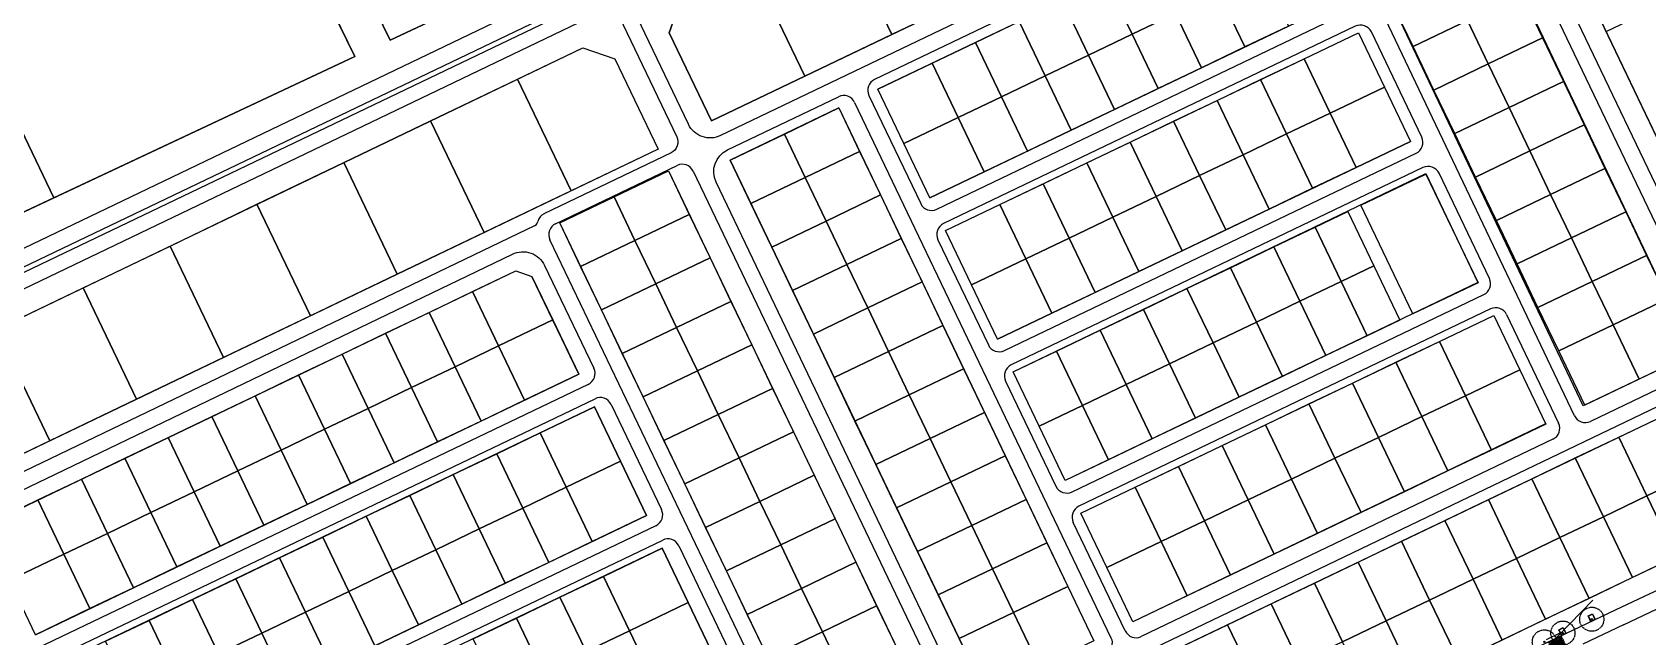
# Model space of a CAD drawing. Header units: metres. Extents: x 678805 to 1359287, y 2747329 to 5497370.
# Drawn here: x 679315 to 679986, y 2748842 to 2749093 of the extents above; entities that cross this region are included whole.
import ezdxf
from ezdxf.enums import TextEntityAlignment as Align

# ---------------------------------------------------------------- set-up
doc = ezdxf.new("R2010")
doc.units = ezdxf.units.M
doc.linetypes.add('XREF_MON_EIT SUPPORT$0$HIDDEN', pattern=[0.375, 0.25, -0.125])
doc.linetypes.add('XREF_MON_EIT SUPPORT$0$LIM ACERAS$0$PHANTOM2', pattern=[1.25, 0.625, -0.125, 0.125, -0.125, 0.125, -0.125])
for name, color, linetype in [('00_XREF_TWQ_URBAN CONTEXT', 7, 'Continuous'), ('XREF_MON_EIT SUPPORT$0$02-L-Material Change', 253, 'Continuous'), ('XREF_MON_EIT SUPPORT$0$02-L-Painted line', 254, 'Continuous'), ('XREF_MON_EIT SUPPORT$0$02-L-PINTURA', 253, 'Continuous'), ('XREF_MON_EIT SUPPORT$0$L-Límite Acera', 9, 'Continuous'), ('XREF_MON_EIT SUPPORT$0$L-Límite Parcela', 5, 'Continuous'), ('XREF_MON_EIT SUPPORT$0$SL_TREE_CANOPY_', 254, 'XREF_MON_EIT SUPPORT$0$HIDDEN'), ('XREF_MON_EIT SUPPORT$0$SL_TREE_TRUNK_', 254, 'Continuous'), ('XREF_MON_EIT SUPPORT$0$SL_Trees_out_of_scope_', 254, 'Continuous'), ('XREF_MON_URBAN CONTEXT$0$Parcel', 7, 'Continuous'), ('XREF_MON_URBAN CONTEXT$0$XREF_MON_EIT SUPPORT', 7, 'Continuous')]:
    doc.layers.add(name, color=color, linetype=linetype)
doc.layers.add('02-L-Waterfeatures 01', color=7, linetype='Continuous', true_color=0x4da6ff)
doc.layers.add('XREF_MON_GENERAL_LAYOUT$0$02-L-Level Curves 1m', color=37, linetype='Continuous', lineweight=5)
doc.styles.add('XREF_MON_GENERAL_LAYOUT$0$Standard', font='arial.ttf')

# ---------------------------------------------------------------- blocks, each defined once
blk = doc.blocks.new('*U50')
h = blk.add_hatch(color=256)
h.dxf.hatch_style = 1
h.paths.add_polyline_path([(7.52, 13.75), (7.52, 14.15), (13.52, 14.15), (13.52, 13.75)])
h = blk.add_hatch(color=256)
h.dxf.hatch_style = 1
h.paths.add_polyline_path([(7.52, 12.95), (7.52, 13.35), (13.52, 13.35), (13.52, 12.95)])
h = blk.add_hatch(color=256)
h.dxf.hatch_style = 1
h.paths.add_polyline_path([(7.52, 12.15), (7.52, 12.55), (13.52, 12.55), (13.52, 12.15)])
h = blk.add_hatch(color=256)
h.dxf.hatch_style = 1
h.paths.add_polyline_path([(7.52, 11.35), (7.52, 11.75), (13.52, 11.75), (13.52, 11.35)])
h = blk.add_hatch(color=256)
h.dxf.hatch_style = 1
h.paths.add_polyline_path([(7.52, 10.55), (7.52, 10.95), (13.52, 10.95), (13.52, 10.55)])
h = blk.add_hatch(color=256)
h.dxf.hatch_style = 1
h.paths.add_polyline_path([(7.52, 9.75), (7.52, 10.15), (13.52, 10.15), (13.52, 9.75)])
h = blk.add_hatch(color=256)
h.dxf.hatch_style = 1
h.paths.add_polyline_path([(7.52, 8.95), (7.52, 9.35), (13.52, 9.35), (13.52, 8.95)])
h = blk.add_hatch(color=256)
h.dxf.hatch_style = 1
h.paths.add_polyline_path([(7.52, 8.15), (7.52, 8.55), (13.52, 8.55), (13.52, 8.15)])
at = {"layer": 'XREF_MON_EIT SUPPORT$0$02-L-PINTURA'}
for points in [[(7.52, 13.75), (7.52, 14.15), (13.52, 14.15), (13.52, 13.75)], [(7.52, 12.95), (7.52, 13.35), (13.52, 13.35), (13.52, 12.95)], [(7.52, 12.15), (7.52, 12.55), (13.52, 12.55), (13.52, 12.15)], [(7.52, 11.35), (7.52, 11.75), (13.52, 11.75), (13.52, 11.35)], [(7.52, 10.55), (7.52, 10.95), (13.52, 10.95), (13.52, 10.55)], [(7.52, 9.75), (7.52, 10.15), (13.52, 10.15), (13.52, 9.75)], [(7.52, 8.95), (7.52, 9.35), (13.52, 9.35), (13.52, 8.95)], [(7.52, 8.15), (7.52, 8.55), (13.52, 8.55), (13.52, 8.15)]]:
    blk.add_lwpolyline(points, close=True, dxfattribs=at)
blk = doc.blocks.new('XREF_MON_EIT SUPPORT$0$alcorque rectangulo')
at = {"layer": 'XREF_MON_EIT SUPPORT$0$L-Límite Acera'}
blk.add_lwpolyline([(679595.44, 2748678.08), (679597.24, 2748678.93), (679598.39, 2748676.49), (679596.58, 2748675.63)], close=True, dxfattribs=at)
blk.add_lwpolyline([(679595.57, 2748678.03), (679597.2, 2748678.8), (679598.26, 2748676.54), (679596.63, 2748675.76), (679595.57, 2748678.03)], dxfattribs=at)
blk = doc.blocks.new('XREF_MON_EIT SUPPORT$0$trees_outofboundaries')
at = {"layer": 'XREF_MON_EIT SUPPORT$0$SL_TREE_TRUNK_'}
h = blk.add_hatch(color=256, dxfattribs=at)
h.dxf.hatch_style = 1
edge = h.paths.add_edge_path()
edge.add_arc((0, 0), 0.25, 0, 360)
at = {"layer": 'XREF_MON_EIT SUPPORT$0$SL_TREE_CANOPY_', "linetype": 'XREF_MON_EIT SUPPORT$0$LIM ACERAS$0$PHANTOM2'}
blk.add_circle((0, 0), 5, dxfattribs=at)
at = {"layer": 'XREF_MON_EIT SUPPORT$0$SL_TREE_TRUNK_'}
blk.add_circle((0, 0), 0.25, dxfattribs=at)
blk = doc.blocks.new('XREF_MON_EIT SUPPORT')
at = {"layer": 'XREF_MON_EIT SUPPORT$0$02-L-Material Change'}
blk.add_line((679949.64, 2748843.98), (679943.69, 2748841.15), dxfattribs=at)
at = {"layer": 'XREF_MON_EIT SUPPORT$0$L-Límite Acera'}
for p, q in [((679881.57, 2749254.41), (680054.82, 2748892.74)), ((679907.52, 2749184.03), (680013.86, 2748962.04)), ((679955.46, 2748934.07), (679849.61, 2749156.18)), ((679532.59, 2749013.75), (679583, 2749037.9)), ((679589.67, 2749035.55), (679727.26, 2748748.33)), ((679524.06, 2749012.97), (679286.51, 2748898.74)), ((679667.94, 2748719.63), (679530.24, 2749007.08)), ((679920.65, 2748978.38), (679749.79, 2748896.54)), ((679927.32, 2748976.04), (679948.88, 2748931.03)), ((680011.51, 2748955.37), (679962.13, 2748931.71)), ((680014.32, 2748949.52), (679717.42, 2748807.29)), ((679946.53, 2748924.36), (679775.67, 2748842.52)), ((679769, 2748844.87), (679747.44, 2748889.87)), ((679972.84, 2748853.68), (680039.49, 2748885.39))]:
    blk.add_line(p, q, dxfattribs=at)
for points in [[(679188.65, 2748944.62), (679941.7, 2749305.63, 0.413752), (679946.4, 2749318.96), (679773.38, 2749681.33)], [(679192.12, 2748937.36, 0.414072), (679193.45, 2748936.89), (679944.85, 2749296.67, 0.413894), (679945.33, 2749298), (679945.33, 2749298, 0.414533), (679943.99, 2749298.47), (679192.59, 2748938.69, 0.414356), (679192.12, 2748937.36), (679192.12, 2748937.36)], [(679868.77, 2749253.81, -0.414302), (679875.44, 2749251.47), (679900.45, 2749199.25, -0.414213), (679898.1, 2749192.58), (679601.03, 2749050.27, -0.414214), (679587.69, 2749054.97), (679564.88, 2749102.59, -0.414126), (679567.23, 2749109.25), (679868.77, 2749253.81)], [(679842.51, 2749153.08, 0.414214), (679835.84, 2749155.43), (679664.98, 2749073.58, 0.414213), (679662.63, 2749066.92), (679684.11, 2749022.08, 0.414213), (679690.78, 2749019.73), (679861.64, 2749101.58, 0.414214), (679863.99, 2749108.25), (679842.51, 2749153.08)], [(679195.21, 2748930.91), (679552.26, 2749102.08, -0.414301), (679558.93, 2749099.73), (679582.84, 2749049.8, -0.414214), (679580.5, 2749043.13), (679527.73, 2749017.86)], [(679871.16, 2749093.28, 0.414213), (679864.49, 2749095.63), (679693.63, 2749013.78, 0.414214), (679691.28, 2749007.11), (679712.19, 2748963.46, 0.414213), (679718.86, 2748961.11), (679889.72, 2749042.96, 0.414214), (679892.07, 2749049.63), (679871.16, 2749093.28)], [(679656.68, 2749064.06), (679763.05, 2748842.01, -0.414214), (679760.7, 2748835.34), (679714.57, 2748813.25, -0.414213), (679701.23, 2748817.94), (679599.18, 2749030.98, -0.414213), (679603.88, 2749044.31), (679650.01, 2749066.41)], [(679899.24, 2749034.66, 0.414213), (679892.57, 2749037.01), (679721.71, 2748955.16, 0.414214), (679719.36, 2748948.49), (679740.27, 2748904.84, 0.414213), (679746.94, 2748902.49), (679917.8, 2748984.34, 0.414214), (679920.15, 2748991.01), (679899.24, 2749034.66)], [(679310.91, 2748839.98), (679290.63, 2748882.31, -0.413781), (679295.31, 2748895.65), (679514.67, 2749001.13, -0.414646), (679528.02, 2748996.43), (679548.46, 2748953.77)], [(679546.11, 2748947.1, 0.414214), (679548.46, 2748953.77)], [(679555.63, 2748938.8, 0.414214), (679548.96, 2748941.15)], [(679574.19, 2748888.48, 0.414214), (679576.54, 2748895.15)], [(679583.71, 2748880.18, 0.414214), (679577.04, 2748882.53)], [(679733.62, 2748750.36, 0.399635), (679746.72, 2748746.07), (679972.84, 2748853.68)]]:
    blk.add_lwpolyline(points, format="xyb", dxfattribs=at)
for points in [[(679546.11, 2748947.1), (679317.58, 2748837.63)], [(679320.43, 2748831.68), (679548.96, 2748941.15)], [(679555.63, 2748938.8), (679576.54, 2748895.15)], [(679574.19, 2748888.48), (679345.66, 2748779.01)], [(679348.51, 2748773.05), (679577.04, 2748882.53)], [(679583.71, 2748880.18), (679604.62, 2748836.53)], [(679975.86, 2748847.36), (680042.51, 2748879.08)], [(679975.86, 2748847.36), (679959, 2748839.34)]]:
    blk.add_lwpolyline(points, dxfattribs=at)
for centre, radius, start, end in [((679652.17, 2749061.9), 5, 25.59609, 115.59624), ((679585.16, 2749033.39), 5, 25.59615, 115.5961), ((679529.83, 2749013.59), 4.75, 114.94684, 166.47903), ((679522.5, 2749015.24), 2.76, 304.34674, 348.75634), ((679534.75, 2749009.24), 5, 115.5961, 205.59608), ((679922.81, 2748973.88), 5, 25.59611, 115.59596), ((679944.37, 2748928.87), 5, 295.59596, 25.59611), ((679959.97, 2748936.22), 5, 205.48004, 295.59624), ((679751.95, 2748892.03), 5, 115.59596, 205.59609), ((679773.51, 2748847.03), 5, 205.59609, 295.59596)]:
    blk.add_arc(centre, radius, start, end, dxfattribs=at)
at = {"layer": 'XREF_MON_EIT SUPPORT$0$L-Límite Parcela'}
for points in [[(679420.82, 2749178.01), (679463.85, 2749089.92), (679695.22, 2749198.45), (679651.52, 2749287.92)], [(679925.44, 2749183.66), (679896.34, 2749244.4), (679901.04, 2749257.74), (679942.39, 2749277.53), (679955.73, 2749272.83), (680157.75, 2748851.43), (680098.24, 2748822.93), (679925.44, 2749183.66)], [(679891.23, 2749197.2), (679873.79, 2749233.61), (679860.45, 2749238.31), (679584.43, 2749106.22), (679579.73, 2749092.88), (679597.22, 2749056.36), (679891.23, 2749197.2)], [(680157.75, 2748851.43), (680098.25, 2748822.91), (679896.34, 2749244.4)], [(679173.09, 2749062.92), (679216.09, 2748973.68), (679449.26, 2749083.07), (679406.27, 2749171.07)], [(679837.68, 2749151.59), (679666.33, 2749069.5)], [(679687.93, 2749024.41), (679859.28, 2749106.49)], [(679694.41, 2749010.88), (679865.78, 2749092.94)], [(679865.78, 2749092.94), (679887.38, 2749047.84)], [(679687.93, 2749024.41), (679666.33, 2749069.5)], [(679650.09, 2749061.73), (679605, 2749040.12)], [(679650.09, 2749061.73), (679755.94, 2748840.77)], [(679716.01, 2748965.79), (679887.38, 2749047.84)], [(679605, 2749040.12), (679710.85, 2748819.17)], [(679534.34, 2749014.04), (679579.43, 2749035.64)], [(679579.43, 2749035.64), (679719.84, 2748742.53)], [(679722.49, 2748952.26), (679893.77, 2749034.5)], [(679893.77, 2749034.5), (679915.37, 2748989.41)], [(679674.74, 2748720.93), (679534.34, 2749014.04)], [(679716.01, 2748965.79), (679694.41, 2749010.88)], [(679297.31, 2748883.86), (679299.66, 2748890.53), (679516.11, 2748994.22), (679522.78, 2748991.87)], [(679542.22, 2748951.28), (679522.78, 2748991.87)], [(679915.37, 2748989.41), (679744.09, 2748907.17)], [(679750.57, 2748893.64), (679921.93, 2748975.72)], [(679921.93, 2748975.72), (679943.53, 2748930.63)], [(679316.75, 2748843.28), (679542.22, 2748951.28)], [(679744.09, 2748907.17), (679722.49, 2748952.26)], [(679718.62, 2748802.94), (680012.63, 2748943.77)], [(679548.7, 2748937.76), (679323.24, 2748829.75)], [(679570.3, 2748892.66), (679548.7, 2748937.76)], [(679943.45, 2748930.79), (679772.17, 2748848.55)], [(679344.84, 2748784.66), (679570.3, 2748892.66)], [(680036.39, 2748894.17), (679742.38, 2748753.33)], [(679772.17, 2748848.55), (679750.57, 2748893.64)], [(679576.78, 2748879.13), (679351.32, 2748771.13)], [(679598.38, 2748834.04), (679576.78, 2748879.13)]]:
    blk.add_lwpolyline(points, dxfattribs=at)
for points in [[(679597.22, 2749056.36), (679579.73, 2749092.88), (679584.43, 2749106.22), (679860.45, 2749238.31), (679873.79, 2749233.61), (679891.23, 2749197.2)], [(679853.91, 2749159.36), (679899.63, 2749181.12), (680004.85, 2748960.01), (679959.13, 2748938.25)], [(679264.37, 2748952.53), (679543.86, 2749086.75), (679557.19, 2749082.06), (679575.11, 2749044.66), (679286.51, 2748906.42)]]:
    blk.add_lwpolyline(points, close=True, dxfattribs=at)
at = {"layer": 'XREF_MON_EIT SUPPORT$0$02-L-Material Change', "color": 254, "rotation": 0.08615487837124504}
blk.add_blockref('XREF_MON_EIT SUPPORT$0$alcorque rectangulo', (4499.63, -845.76), dxfattribs=at)
at = {"layer": 'XREF_MON_EIT SUPPORT$0$02-L-Material Change', "color": 254}
blk.add_blockref('XREF_MON_EIT SUPPORT$0$alcorque rectangulo', (353.57, 167.26), dxfattribs=at)
at = {"layer": 'XREF_MON_EIT SUPPORT$0$02-L-Painted line', "rotation": 205.4458425004114}
blk.add_blockref('*U50', (679953.29, 2748853.3), dxfattribs=at)
at = {"layer": 'XREF_MON_EIT SUPPORT$0$SL_Trees_out_of_scope_'}
for p in [(679962.66, 2748849.67), (679942.97, 2748840.3), (679950.65, 2748843.95)]:
    blk.add_blockref('XREF_MON_EIT SUPPORT$0$trees_outofboundaries', p, dxfattribs=at)
blk = doc.blocks.new('XREF_MON_URBAN CONTEXT')
at = {"layer": 'XREF_MON_URBAN CONTEXT$0$Parcel'}
for points in [[(679651, 2749288.97), (679527.22, 2749229.79), (679571.56, 2749140.45), (679463.85, 2749089.92), (679375.44, 2749270.93), (679448.84, 2749304.9), (679607.39, 2749378.26), (679651, 2749288.97)], [(679324.25, 2749024.43), (679239.07, 2749202.59), (679362.89, 2749259.88), (679449.26, 2749083.07), (679324.25, 2749024.43)], [(679324.25, 2749024.43), (679216.09, 2748973.68), (679130.09, 2749152.16), (679239.07, 2749202.59), (679324.25, 2749024.43)], [(679708.15, 2749109.5), (679672.08, 2749092.22), (679650.28, 2749137.73), (679686.36, 2749155), (679708.15, 2749109.5)], [(679672.08, 2749092.22), (679636, 2749074.94), (679614.19, 2749120.46), (679650.28, 2749137.73), (679672.08, 2749092.22)], [(679636, 2749074.94), (679597.22, 2749056.36), (679579.73, 2749092.88), (679584.43, 2749106.22), (679614.19, 2749120.46), (679636, 2749074.94)], [(679789.86, 2749100.96), (679771.82, 2749092.32), (679761.02, 2749114.87), (679779.06, 2749123.51), (679789.86, 2749100.96)], [(679836.74, 2749095.69), (679818.7, 2749087.05), (679807.9, 2749109.6), (679825.93, 2749118.24), (679836.74, 2749095.69)], [(680049.67, 2749076.87), (679990.24, 2749048.38), (679968.64, 2749093.47), (680028.06, 2749121.95), (680049.67, 2749076.87)], [(679771.82, 2749092.32), (679753.79, 2749083.68), (679742.98, 2749106.22), (679761.02, 2749114.87), (679771.82, 2749092.32)], [(679911.02, 2749098.02), (679888.48, 2749087.21), (679879.84, 2749105.25), (679902.38, 2749116.05), (679911.02, 2749098.02)], [(679753.79, 2749083.68), (679735.75, 2749075.04), (679724.95, 2749097.58), (679742.98, 2749106.22), (679753.79, 2749083.68)], [(679818.7, 2749087.05), (679800.66, 2749078.41), (679789.86, 2749100.96), (679807.9, 2749109.6), (679818.7, 2749087.05)], [(679942.21, 2749090.78), (679919.66, 2749079.98), (679911.02, 2749098.02), (679933.57, 2749108.82), (679942.21, 2749090.78)], [(679735.75, 2749075.04), (679717.71, 2749066.4), (679706.91, 2749088.94), (679724.95, 2749097.58), (679735.75, 2749075.04)], [(679800.66, 2749078.41), (679782.62, 2749069.77), (679771.82, 2749092.32), (679789.86, 2749100.96), (679800.66, 2749078.41)], [(679919.66, 2749079.98), (679897.12, 2749069.18), (679888.48, 2749087.21), (679911.02, 2749098.02), (679919.66, 2749079.98)], [(679782.62, 2749069.77), (679764.59, 2749061.13), (679753.79, 2749083.68), (679771.82, 2749092.32), (679782.62, 2749069.77)], [(679876.56, 2749070.42), (679854.02, 2749059.62), (679843.22, 2749082.17), (679865.76, 2749092.97), (679876.56, 2749070.42)], [(679950.85, 2749072.74), (679928.3, 2749061.94), (679919.66, 2749079.98), (679942.21, 2749090.78), (679950.85, 2749072.74)], [(679539.03, 2749027.37), (679516.77, 2749073.74), (679543.86, 2749086.75), (679557.19, 2749082.06), (679575.11, 2749044.66), (679539.03, 2749027.37)], [(679717.71, 2749066.4), (679699.67, 2749057.76), (679688.87, 2749080.3), (679706.91, 2749088.94), (679717.71, 2749066.4)], [(679699.67, 2749057.76), (679677.13, 2749046.96), (679666.33, 2749069.5), (679688.87, 2749080.3), (679699.67, 2749057.76)], [(679764.59, 2749061.13), (679746.55, 2749052.49), (679735.75, 2749075.04), (679753.79, 2749083.68), (679764.59, 2749061.13)], [(679854.02, 2749059.62), (679835.98, 2749050.98), (679825.18, 2749073.53), (679843.22, 2749082.17), (679854.02, 2749059.62)], [(679928.3, 2749061.94), (679905.76, 2749051.14), (679897.12, 2749069.18), (679919.66, 2749079.98), (679928.3, 2749061.94)], [(679539.03, 2749027.37), (679530.02, 2749023.05), (679502.96, 2749010.09), (679480.71, 2749056.42), (679516.77, 2749073.74), (679539.03, 2749027.37)], [(679746.55, 2749052.49), (679728.51, 2749043.85), (679717.71, 2749066.4), (679735.75, 2749075.04), (679746.55, 2749052.49)], [(679835.98, 2749050.98), (679817.94, 2749042.34), (679807.14, 2749064.88), (679825.18, 2749073.53), (679835.98, 2749050.98)], [(679864.82, 2749037.07), (679854.02, 2749059.62), (679876.56, 2749070.42), (679887.36, 2749047.87), (679864.82, 2749037.07)], [(679959.49, 2749054.7), (679936.94, 2749043.9), (679928.3, 2749061.94), (679950.85, 2749072.74), (679959.49, 2749054.7)], [(679728.51, 2749043.85), (679710.47, 2749035.21), (679699.67, 2749057.76), (679717.71, 2749066.4), (679728.51, 2749043.85)], [(679817.94, 2749042.34), (679799.9, 2749033.7), (679789.1, 2749056.24), (679807.14, 2749064.88), (679817.94, 2749042.34)], [(679658.73, 2749043.69), (679636.19, 2749032.89), (679627.55, 2749050.93), (679650.09, 2749061.73), (679658.73, 2749043.69)], [(679710.47, 2749035.21), (679687.93, 2749024.41), (679677.13, 2749046.96), (679699.67, 2749057.76), (679710.47, 2749035.21)], [(679864.82, 2749037.07), (679846.78, 2749028.43), (679835.98, 2749050.98), (679854.02, 2749059.62), (679864.82, 2749037.07)], [(679936.94, 2749043.9), (679914.4, 2749033.1), (679905.76, 2749051.14), (679928.3, 2749061.94), (679936.94, 2749043.9)], [(679502.96, 2749010.09), (679466.89, 2748992.81), (679444.65, 2749039.11), (679480.71, 2749056.42), (679502.96, 2749010.09)], [(679636.19, 2749032.89), (679613.64, 2749022.09), (679605, 2749040.13), (679627.55, 2749050.93), (679636.19, 2749032.89)], [(679799.9, 2749033.7), (679781.87, 2749025.06), (679771.07, 2749047.6), (679789.1, 2749056.24), (679799.9, 2749033.7)], [(679846.78, 2749028.43), (679828.74, 2749019.79), (679817.94, 2749042.34), (679835.98, 2749050.98), (679846.78, 2749028.43)], [(679968.13, 2749036.67), (679945.58, 2749025.87), (679936.94, 2749043.9), (679959.49, 2749054.7), (679968.13, 2749036.67)], [(679667.37, 2749025.65), (679644.83, 2749014.85), (679636.19, 2749032.89), (679658.73, 2749043.69), (679667.37, 2749025.65)], [(679781.87, 2749025.06), (679763.83, 2749016.42), (679753.03, 2749038.96), (679771.07, 2749047.6), (679781.87, 2749025.06)], [(679945.58, 2749025.87), (679923.04, 2749015.07), (679914.4, 2749033.1), (679936.94, 2749043.9), (679945.58, 2749025.87)], [(679466.89, 2748992.81), (679430.81, 2748975.53), (679408.6, 2749021.79), (679444.65, 2749039.11), (679466.89, 2748992.81)], [(679763.83, 2749016.42), (679745.79, 2749007.78), (679734.99, 2749030.32), (679753.03, 2749038.96), (679763.83, 2749016.42)], [(679828.74, 2749019.79), (679810.71, 2749011.15), (679799.9, 2749033.7), (679817.94, 2749042.34), (679828.74, 2749019.79)], [(679588.07, 2749017.6), (679565.52, 2749006.8), (679556.88, 2749024.84), (679579.43, 2749035.64), (679588.07, 2749017.6)], [(679644.83, 2749014.85), (679622.28, 2749004.05), (679613.64, 2749022.09), (679636.19, 2749032.89), (679644.83, 2749014.85)], [(679745.79, 2749007.78), (679727.76, 2748999.14), (679716.95, 2749021.68), (679734.99, 2749030.32), (679745.79, 2749007.78)], [(679810.71, 2749011.15), (679792.67, 2749002.51), (679781.87, 2749025.06), (679799.9, 2749033.7), (679810.71, 2749011.15)], [(679915.45, 2748989.25), (679888.39, 2748976.29), (679866.79, 2749021.38), (679893.84, 2749034.35), (679915.45, 2748989.25)], [(679976.77, 2749018.63), (679954.23, 2749007.83), (679945.58, 2749025.87), (679968.13, 2749036.67), (679976.77, 2749018.63)], [(679565.52, 2749006.8), (679542.98, 2748996), (679534.34, 2749014.04), (679556.88, 2749024.84), (679565.52, 2749006.8)], [(679676.01, 2749007.61), (679653.47, 2748996.81), (679644.83, 2749014.85), (679667.37, 2749025.65), (679676.01, 2749007.61)], [(679792.67, 2749002.51), (679774.63, 2748993.87), (679763.83, 2749016.42), (679781.87, 2749025.06), (679792.67, 2749002.51)], [(679954.23, 2749007.83), (679931.68, 2748997.03), (679923.04, 2749015.07), (679945.58, 2749025.87), (679954.23, 2749007.83)], [(679430.81, 2748975.53), (679394.74, 2748958.25), (679372.54, 2749004.47), (679408.6, 2749021.79), (679430.81, 2748975.53)], [(679596.71, 2748999.56), (679574.16, 2748988.76), (679565.52, 2749006.8), (679588.07, 2749017.6), (679596.71, 2748999.56)], [(679727.76, 2748999.14), (679705.21, 2748988.34), (679694.41, 2749010.88), (679716.95, 2749021.68), (679727.76, 2748999.14)], [(679872.18, 2748996.25), (679858.65, 2748989.77), (679847.85, 2749012.31), (679861.38, 2749018.79), (679872.18, 2748996.25)], [(679985.41, 2749000.59), (679962.87, 2748989.79), (679954.23, 2749007.83), (679976.77, 2749018.63), (679985.41, 2749000.59)], [(679653.47, 2748996.81), (679630.92, 2748986.01), (679622.28, 2749004.05), (679644.83, 2749014.85), (679653.47, 2748996.81)], [(679774.63, 2748993.87), (679756.59, 2748985.23), (679745.79, 2749007.78), (679763.83, 2749016.42), (679774.63, 2748993.87)], [(679858.65, 2748989.77), (679841.51, 2748981.56), (679830.71, 2749004.1), (679847.85, 2749012.31), (679858.65, 2748989.77)], [(679394.74, 2748958.25), (679358.66, 2748940.97), (679336.48, 2748987.16), (679372.54, 2749004.47), (679394.74, 2748958.25)], [(679574.16, 2748988.76), (679551.62, 2748977.96), (679542.98, 2748996), (679565.52, 2749006.8), (679574.16, 2748988.76)], [(679684.66, 2748989.58), (679662.11, 2748978.78), (679653.47, 2748996.81), (679676.01, 2749007.61), (679684.66, 2748989.58)], [(679756.59, 2748985.23), (679738.56, 2748976.59), (679727.76, 2748999.14), (679745.79, 2749007.78), (679756.59, 2748985.23)], [(679841.51, 2748981.56), (679823.48, 2748972.92), (679812.68, 2748995.46), (679830.71, 2749004.1), (679841.51, 2748981.56)], [(679962.87, 2748989.79), (679940.32, 2748978.99), (679931.68, 2748997.03), (679954.23, 2749007.83), (679962.87, 2748989.79)], [(679605.35, 2748981.53), (679582.8, 2748970.72), (679574.16, 2748988.76), (679596.71, 2748999.56), (679605.35, 2748981.53)], [(679662.11, 2748978.78), (679639.56, 2748967.98), (679630.92, 2748986.01), (679653.47, 2748996.81), (679662.11, 2748978.78)], [(679738.56, 2748976.59), (679716.01, 2748965.79), (679705.21, 2748988.34), (679727.76, 2748999.14), (679738.56, 2748976.59)], [(679994.05, 2748982.56), (679971.51, 2748971.75), (679962.87, 2748989.79), (679985.41, 2749000.59), (679994.05, 2748982.56)], [(679531.42, 2748973.83), (679508.87, 2748963.03), (679498.07, 2748985.58), (679516.11, 2748994.22), (679522.78, 2748991.87), (679531.42, 2748973.83)], [(679823.48, 2748972.92), (679805.44, 2748964.28), (679794.64, 2748986.82), (679812.68, 2748995.46), (679823.48, 2748972.92)], [(679869.45, 2748967.22), (679858.65, 2748989.77), (679872.18, 2748996.25), (679882.98, 2748973.7), (679869.45, 2748967.22)], [(679358.66, 2748940.97), (679322.59, 2748923.69), (679300.42, 2748969.84), (679336.48, 2748987.16), (679358.66, 2748940.97)], [(679508.87, 2748963.03), (679490.84, 2748954.39), (679480.04, 2748976.94), (679498.07, 2748985.58), (679508.87, 2748963.03)], [(679582.8, 2748970.72), (679560.26, 2748959.92), (679551.62, 2748977.96), (679574.16, 2748988.76), (679582.8, 2748970.72)], [(679693.3, 2748971.54), (679670.75, 2748960.74), (679662.11, 2748978.78), (679684.66, 2748989.58), (679693.3, 2748971.54)], [(679805.44, 2748964.28), (679787.4, 2748955.64), (679776.6, 2748978.18), (679794.64, 2748986.82), (679805.44, 2748964.28)], [(679869.45, 2748967.22), (679852.31, 2748959.01), (679841.51, 2748981.56), (679858.65, 2748989.77), (679869.45, 2748967.22)], [(679971.51, 2748971.75), (679948.96, 2748960.95), (679940.32, 2748978.99), (679962.87, 2748989.79), (679971.51, 2748971.75)], [(679490.84, 2748954.39), (679472.8, 2748945.75), (679462, 2748968.3), (679480.04, 2748976.94), (679490.84, 2748954.39)], [(679613.99, 2748963.49), (679591.44, 2748952.69), (679582.8, 2748970.72), (679605.35, 2748981.53), (679613.99, 2748963.49)], [(679670.75, 2748960.74), (679648.2, 2748949.94), (679639.56, 2748967.98), (679662.11, 2748978.78), (679670.75, 2748960.74)], [(679787.4, 2748955.64), (679769.37, 2748947), (679758.56, 2748969.54), (679776.6, 2748978.18), (679787.4, 2748955.64)], [(679852.31, 2748959.01), (679834.28, 2748950.37), (679823.48, 2748972.92), (679841.51, 2748981.56), (679852.31, 2748959.01)], [(679982.31, 2748949.21), (679971.51, 2748971.75), (679994.05, 2748982.56), (680004.85, 2748960.01), (679982.31, 2748949.21)], [(679519.67, 2748940.48), (679508.87, 2748963.03), (679531.42, 2748973.83), (679542.22, 2748951.28), (679519.67, 2748940.48)], [(679591.44, 2748952.69), (679568.9, 2748941.89), (679560.26, 2748959.92), (679582.8, 2748970.72), (679591.44, 2748952.69)], [(679701.94, 2748953.5), (679679.39, 2748942.7), (679670.75, 2748960.74), (679693.3, 2748971.54), (679701.94, 2748953.5)], [(679834.28, 2748950.37), (679816.24, 2748941.73), (679805.44, 2748964.28), (679823.48, 2748972.92), (679834.28, 2748950.37)], [(679932.73, 2748953.18), (679910.18, 2748942.38), (679899.38, 2748964.92), (679921.93, 2748975.72), (679932.73, 2748953.18)], [(679982.31, 2748949.21), (679959.76, 2748938.41), (679948.96, 2748960.95), (679971.51, 2748971.75), (679982.31, 2748949.21)], [(679322.59, 2748923.69), (679286.51, 2748906.41), (679264.37, 2748952.53), (679300.42, 2748969.84), (679322.59, 2748923.69)], [(679472.8, 2748945.75), (679454.76, 2748937.11), (679443.96, 2748959.65), (679462, 2748968.3), (679472.8, 2748945.75)], [(679622.63, 2748945.45), (679600.08, 2748934.65), (679591.44, 2748952.69), (679613.99, 2748963.49), (679622.63, 2748945.45)], [(679769.37, 2748947), (679751.33, 2748938.35), (679740.53, 2748960.9), (679758.56, 2748969.54), (679769.37, 2748947)], [(679816.24, 2748941.73), (679798.2, 2748933.09), (679787.4, 2748955.64), (679805.44, 2748964.28), (679816.24, 2748941.73)], [(679910.18, 2748942.38), (679892.14, 2748933.74), (679881.34, 2748956.28), (679899.38, 2748964.92), (679910.18, 2748942.38)], [(679454.76, 2748937.11), (679436.72, 2748928.47), (679425.92, 2748951.01), (679443.96, 2748959.65), (679454.76, 2748937.11)], [(679519.67, 2748940.48), (679501.64, 2748931.84), (679490.84, 2748954.39), (679508.87, 2748963.03), (679519.67, 2748940.48)], [(679679.39, 2748942.7), (679656.84, 2748931.9), (679648.2, 2748949.94), (679670.75, 2748960.74), (679679.39, 2748942.7)], [(679751.33, 2748938.35), (679733.29, 2748929.71), (679722.49, 2748952.26), (679740.53, 2748960.9), (679751.33, 2748938.35)], [(679436.72, 2748928.47), (679418.69, 2748919.83), (679407.89, 2748942.37), (679425.92, 2748951.01), (679436.72, 2748928.47)], [(679501.64, 2748931.84), (679483.6, 2748923.2), (679472.8, 2748945.75), (679490.84, 2748954.39), (679501.64, 2748931.84)], [(679600.08, 2748934.65), (679577.54, 2748923.85), (679568.9, 2748941.89), (679591.44, 2748952.69), (679600.08, 2748934.65)], [(679710.58, 2748935.47), (679688.03, 2748924.66), (679679.39, 2748942.7), (679701.94, 2748953.5), (679710.58, 2748935.47)], [(679798.2, 2748933.09), (679780.17, 2748924.45), (679769.37, 2748947), (679787.4, 2748955.64), (679798.2, 2748933.09)], [(679892.14, 2748933.74), (679874.1, 2748925.1), (679863.3, 2748947.64), (679881.34, 2748956.28), (679892.14, 2748933.74)], [(679920.98, 2748919.83), (679910.18, 2748942.38), (679932.73, 2748953.18), (679943.53, 2748930.63), (679920.98, 2748919.83)], [(679483.6, 2748923.2), (679465.56, 2748914.56), (679454.76, 2748937.11), (679472.8, 2748945.75), (679483.6, 2748923.2)], [(679631.27, 2748927.41), (679608.73, 2748916.61), (679600.08, 2748934.65), (679622.63, 2748945.45), (679631.27, 2748927.41)], [(679780.17, 2748924.45), (679762.13, 2748915.81), (679751.33, 2748938.35), (679769.37, 2748947), (679780.17, 2748924.45)], [(679874.1, 2748925.1), (679856.07, 2748916.46), (679845.27, 2748939), (679863.3, 2748947.64), (679874.1, 2748925.1)], [(679418.69, 2748919.83), (679400.65, 2748911.19), (679389.85, 2748933.73), (679407.89, 2748942.37), (679418.69, 2748919.83)], [(679465.56, 2748914.56), (679447.52, 2748905.92), (679436.72, 2748928.47), (679454.76, 2748937.11), (679465.56, 2748914.56)], [(679559.5, 2748915.21), (679536.95, 2748904.41), (679526.15, 2748926.96), (679548.7, 2748937.76), (679559.5, 2748915.21)], [(679688.03, 2748924.66), (679665.48, 2748913.86), (679656.84, 2748931.9), (679679.39, 2748942.7), (679688.03, 2748924.66)], [(679762.13, 2748915.81), (679744.09, 2748907.17), (679733.29, 2748929.71), (679751.33, 2748938.35), (679762.13, 2748915.81)], [(679856.07, 2748916.46), (679838.03, 2748907.81), (679827.23, 2748930.36), (679845.27, 2748939), (679856.07, 2748916.46)], [(679920.98, 2748919.83), (679902.94, 2748911.19), (679892.14, 2748933.74), (679910.18, 2748942.38), (679920.98, 2748919.83)], [(679400.65, 2748911.19), (679382.61, 2748902.55), (679371.81, 2748925.09), (679389.85, 2748933.73), (679400.65, 2748911.19)], [(679608.73, 2748916.61), (679586.18, 2748905.81), (679577.54, 2748923.85), (679600.08, 2748934.65), (679608.73, 2748916.61)], [(679719.22, 2748917.43), (679696.67, 2748906.63), (679688.03, 2748924.66), (679710.58, 2748935.47), (679719.22, 2748917.43)], [(679838.03, 2748907.81), (679819.99, 2748899.17), (679809.19, 2748921.72), (679827.23, 2748930.36), (679838.03, 2748907.81)], [(679902.94, 2748911.19), (679884.91, 2748902.55), (679874.1, 2748925.1), (679892.14, 2748933.74), (679902.94, 2748911.19)], [(680003.55, 2748909.49), (679985.51, 2748900.85), (679973.85, 2748925.2), (679991.89, 2748933.84), (680003.55, 2748909.49)], [(679382.61, 2748902.55), (679364.58, 2748893.91), (679353.77, 2748916.45), (679371.81, 2748925.09), (679382.61, 2748902.55)], [(679447.52, 2748905.92), (679429.49, 2748897.28), (679418.69, 2748919.83), (679436.72, 2748928.47), (679447.52, 2748905.92)], [(679536.95, 2748904.41), (679518.92, 2748895.77), (679508.12, 2748918.31), (679526.15, 2748926.96), (679536.95, 2748904.41)], [(679639.91, 2748909.38), (679617.37, 2748898.58), (679608.73, 2748916.61), (679631.27, 2748927.41), (679639.91, 2748909.38)], [(679696.67, 2748906.63), (679674.12, 2748895.83), (679665.48, 2748913.86), (679688.03, 2748924.66), (679696.67, 2748906.63)], [(679884.91, 2748902.55), (679866.87, 2748893.91), (679856.07, 2748916.46), (679874.1, 2748925.1), (679884.91, 2748902.55)], [(679985.51, 2748900.85), (679967.48, 2748892.21), (679955.81, 2748916.56), (679973.85, 2748925.2), (679985.51, 2748900.85)], [(679364.58, 2748893.91), (679346.54, 2748885.27), (679335.74, 2748907.81), (679353.77, 2748916.45), (679364.58, 2748893.91)], [(679429.49, 2748897.28), (679411.45, 2748888.64), (679400.65, 2748911.19), (679418.69, 2748919.83), (679429.49, 2748897.28)], [(679518.92, 2748895.77), (679500.88, 2748887.13), (679490.08, 2748909.67), (679508.12, 2748918.31), (679518.92, 2748895.77)], [(679617.37, 2748898.58), (679594.82, 2748887.78), (679586.18, 2748905.81), (679608.73, 2748916.61), (679617.37, 2748898.58)], [(679727.86, 2748899.39), (679705.31, 2748888.59), (679696.67, 2748906.63), (679719.22, 2748917.43), (679727.86, 2748899.39)], [(679819.99, 2748899.17), (679801.96, 2748890.53), (679791.16, 2748913.08), (679809.19, 2748921.72), (679819.99, 2748899.17)], [(679866.87, 2748893.91), (679848.83, 2748885.27), (679838.03, 2748907.81), (679856.07, 2748916.46), (679866.87, 2748893.91)], [(679967.48, 2748892.21), (679949.44, 2748883.57), (679937.78, 2748907.92), (679955.81, 2748916.56), (679967.48, 2748892.21)], [(679411.45, 2748888.64), (679393.41, 2748880), (679382.61, 2748902.55), (679400.65, 2748911.19), (679411.45, 2748888.64)], [(679500.88, 2748887.13), (679482.84, 2748878.49), (679472.04, 2748901.03), (679490.08, 2748909.67), (679500.88, 2748887.13)], [(679547.76, 2748881.86), (679536.95, 2748904.41), (679559.5, 2748915.21), (679570.3, 2748892.66), (679547.76, 2748881.86)], [(679801.96, 2748890.53), (679783.92, 2748881.89), (679773.12, 2748904.44), (679791.16, 2748913.08), (679801.96, 2748890.53)], [(679346.54, 2748885.27), (679328.5, 2748876.62), (679317.7, 2748899.17), (679335.74, 2748907.81), (679346.54, 2748885.27)], [(679547.76, 2748881.86), (679529.72, 2748873.22), (679518.92, 2748895.77), (679536.95, 2748904.41), (679547.76, 2748881.86)], [(679648.55, 2748891.34), (679626.01, 2748880.54), (679617.37, 2748898.58), (679639.91, 2748909.38), (679648.55, 2748891.34)], [(679705.31, 2748888.59), (679682.76, 2748877.79), (679674.12, 2748895.83), (679696.67, 2748906.63), (679705.31, 2748888.59)], [(679783.92, 2748881.89), (679761.37, 2748871.09), (679750.57, 2748893.64), (679773.12, 2748904.44), (679783.92, 2748881.89)], [(679848.83, 2748885.27), (679830.79, 2748876.63), (679819.99, 2748899.17), (679838.03, 2748907.81), (679848.83, 2748885.27)], [(679949.44, 2748883.57), (679931.4, 2748874.93), (679919.74, 2748899.28), (679937.78, 2748907.92), (679949.44, 2748883.57)], [(680015.65, 2748884.24), (679997.61, 2748875.6), (679985.51, 2748900.85), (680003.55, 2748909.49), (680015.65, 2748884.24)], [(679328.5, 2748876.62), (679305.95, 2748865.82), (679297.31, 2748883.86), (679299.66, 2748890.53), (679317.7, 2748899.17), (679328.5, 2748876.62)], [(679393.41, 2748880), (679375.38, 2748871.36), (679364.58, 2748893.91), (679382.61, 2748902.55), (679393.41, 2748880)], [(679482.84, 2748878.49), (679464.81, 2748869.85), (679454.01, 2748892.39), (679472.04, 2748901.03), (679482.84, 2748878.49)], [(679626.01, 2748880.54), (679603.46, 2748869.74), (679594.82, 2748887.78), (679617.37, 2748898.58), (679626.01, 2748880.54)], [(679736.5, 2748881.35), (679713.95, 2748870.55), (679705.31, 2748888.59), (679727.86, 2748899.39), (679736.5, 2748881.35)], [(679830.79, 2748876.63), (679812.76, 2748867.99), (679801.96, 2748890.53), (679819.99, 2748899.17), (679830.79, 2748876.63)], [(679931.4, 2748874.93), (679913.37, 2748866.29), (679901.7, 2748890.64), (679919.74, 2748899.28), (679931.4, 2748874.93)], [(679997.61, 2748875.6), (679979.57, 2748866.96), (679967.48, 2748892.21), (679985.51, 2748900.85), (679997.61, 2748875.6)], [(679375.38, 2748871.36), (679357.34, 2748862.72), (679346.54, 2748885.27), (679364.58, 2748893.91), (679375.38, 2748871.36)], [(679464.81, 2748869.85), (679446.77, 2748861.21), (679435.97, 2748883.75), (679454.01, 2748892.39), (679464.81, 2748869.85)], [(679529.72, 2748873.22), (679511.68, 2748864.58), (679500.88, 2748887.13), (679518.92, 2748895.77), (679529.72, 2748873.22)], [(679657.19, 2748873.3), (679634.65, 2748862.5), (679626.01, 2748880.54), (679648.55, 2748891.34), (679657.19, 2748873.3)], [(679812.76, 2748867.99), (679794.72, 2748859.35), (679783.92, 2748881.89), (679801.96, 2748890.53), (679812.76, 2748867.99)], [(679913.37, 2748866.29), (679895.33, 2748857.65), (679883.66, 2748882), (679901.7, 2748890.64), (679913.37, 2748866.29)], [(679979.57, 2748866.96), (679961.54, 2748858.32), (679949.44, 2748883.57), (679967.48, 2748892.21), (679979.57, 2748866.96)], [(679357.34, 2748862.72), (679339.3, 2748854.08), (679328.5, 2748876.62), (679346.54, 2748885.27), (679357.34, 2748862.72)], [(679446.77, 2748861.21), (679428.73, 2748852.57), (679417.93, 2748875.11), (679435.97, 2748883.75), (679446.77, 2748861.21)], [(679511.68, 2748864.58), (679493.64, 2748855.94), (679482.84, 2748878.49), (679500.88, 2748887.13), (679511.68, 2748864.58)], [(679713.95, 2748870.55), (679691.4, 2748859.75), (679682.76, 2748877.79), (679705.31, 2748888.59), (679713.95, 2748870.55)], [(679961.54, 2748858.32), (679943.5, 2748849.67), (679931.4, 2748874.93), (679949.44, 2748883.57), (679961.54, 2748858.32)], [(679339.3, 2748854.08), (679316.75, 2748843.28), (679305.95, 2748865.82), (679328.5, 2748876.62), (679339.3, 2748854.08)], [(679493.64, 2748855.94), (679475.61, 2748847.3), (679464.81, 2748869.85), (679482.84, 2748878.49), (679493.64, 2748855.94)], [(679587.58, 2748856.59), (679563.23, 2748844.92), (679552.43, 2748867.47), (679576.78, 2748879.14), (679587.58, 2748856.59)], [(679634.65, 2748862.5), (679612.1, 2748851.7), (679603.46, 2748869.74), (679626.01, 2748880.54), (679634.65, 2748862.5)], [(679745.14, 2748863.32), (679722.59, 2748852.52), (679713.95, 2748870.55), (679736.5, 2748881.35), (679745.14, 2748863.32)], [(679794.72, 2748859.35), (679772.17, 2748848.55), (679761.37, 2748871.09), (679783.92, 2748881.89), (679794.72, 2748859.35)], [(679895.33, 2748857.65), (679877.29, 2748849.01), (679865.63, 2748873.36), (679883.66, 2748882), (679895.33, 2748857.65)], [(679428.73, 2748852.57), (679410.69, 2748843.93), (679399.89, 2748866.47), (679417.93, 2748875.11), (679428.73, 2748852.57)], [(679475.61, 2748847.3), (679457.57, 2748838.66), (679446.77, 2748861.21), (679464.81, 2748869.85), (679475.61, 2748847.3)], [(679665.83, 2748855.26), (679643.29, 2748844.46), (679634.65, 2748862.5), (679657.19, 2748873.3), (679665.83, 2748855.26)], [(679722.59, 2748852.52), (679700.05, 2748841.72), (679691.4, 2748859.75), (679713.95, 2748870.55), (679722.59, 2748852.52)], [(679877.29, 2748849.01), (679859.25, 2748840.36), (679847.59, 2748864.71), (679865.63, 2748873.36), (679877.29, 2748849.01)], [(679943.5, 2748849.67), (679925.46, 2748841.03), (679913.37, 2748866.29), (679931.4, 2748874.93), (679943.5, 2748849.67)], [(679410.69, 2748843.93), (679392.66, 2748835.28), (679381.86, 2748857.83), (679399.89, 2748866.47), (679410.69, 2748843.93)], [(679563.23, 2748844.92), (679545.2, 2748836.28), (679534.39, 2748858.83), (679552.43, 2748867.47), (679563.23, 2748844.92)], [(679733.39, 2748829.97), (679722.59, 2748852.52), (679745.14, 2748863.32), (679755.94, 2748840.77), (679733.39, 2748829.97)], [(679859.25, 2748840.36), (679841.22, 2748831.72), (679829.55, 2748856.07), (679847.59, 2748864.71), (679859.25, 2748840.36)], [(679925.46, 2748841.03), (679907.42, 2748832.39), (679895.33, 2748857.65), (679913.37, 2748866.29), (679925.46, 2748841.03)], [(679392.66, 2748835.28), (679374.62, 2748826.64), (679363.82, 2748849.19), (679381.86, 2748857.83), (679392.66, 2748835.28)], [(679457.57, 2748838.66), (679439.53, 2748830.02), (679428.73, 2748852.57), (679446.77, 2748861.21), (679457.57, 2748838.66)], [(679545.2, 2748836.28), (679527.16, 2748827.64), (679516.36, 2748850.19), (679534.39, 2748858.83), (679545.2, 2748836.28)], [(679574.03, 2748822.38), (679563.23, 2748844.92), (679587.58, 2748856.59), (679598.38, 2748834.04), (679574.03, 2748822.38)], [(679643.29, 2748844.46), (679620.74, 2748833.66), (679612.1, 2748851.7), (679634.65, 2748862.5), (679643.29, 2748844.46)], [(679841.22, 2748831.72), (679823.18, 2748823.08), (679811.51, 2748847.43), (679829.55, 2748856.07), (679841.22, 2748831.72)], [(679907.42, 2748832.39), (679889.39, 2748823.75), (679877.29, 2748849.01), (679895.33, 2748857.65), (679907.42, 2748832.39)], [(679374.62, 2748826.64), (679356.58, 2748818), (679345.78, 2748840.55), (679363.82, 2748849.19), (679374.62, 2748826.64)], [(679439.53, 2748830.02), (679421.49, 2748821.38), (679410.69, 2748843.93), (679428.73, 2748852.57), (679439.53, 2748830.02)], [(679527.16, 2748827.64), (679509.12, 2748819), (679498.32, 2748841.55), (679516.36, 2748850.19), (679527.16, 2748827.64)], [(679674.47, 2748837.23), (679651.93, 2748826.43), (679643.29, 2748844.46), (679665.83, 2748855.26), (679674.47, 2748837.23)], [(679733.39, 2748829.97), (679710.85, 2748819.17), (679700.05, 2748841.72), (679722.59, 2748852.52), (679733.39, 2748829.97)], [(679421.49, 2748821.38), (679403.46, 2748812.74), (679392.66, 2748835.28), (679410.69, 2748843.93), (679421.49, 2748821.38)], [(679574.03, 2748822.38), (679556, 2748813.74), (679545.2, 2748836.28), (679563.23, 2748844.92), (679574.03, 2748822.38)], [(679651.93, 2748826.43), (679629.38, 2748815.63), (679620.74, 2748833.66), (679643.29, 2748844.46), (679651.93, 2748826.43)], [(679823.18, 2748823.08), (679805.14, 2748814.44), (679793.48, 2748838.79), (679811.51, 2748847.43), (679823.18, 2748823.08)], [(679889.39, 2748823.75), (679871.35, 2748815.11), (679859.25, 2748840.36), (679877.29, 2748849.01), (679889.39, 2748823.75)]]:
    blk.add_lwpolyline(points, close=True, dxfattribs=at)
at = {"layer": 'XREF_MON_URBAN CONTEXT$0$XREF_MON_EIT SUPPORT'}
blk.add_blockref('XREF_MON_EIT SUPPORT', (0, 0), dxfattribs=at)
blk = doc.blocks.new('XREF_MON_GENERAL_LAYOUT')
at = {"layer": 'XREF_MON_GENERAL_LAYOUT$0$02-L-Level Curves 1m', "ltscale": 0.3}
blk.add_line((679963.07, 2748857.65), (679933.43, 2748827.17), dxfattribs=at)
at = {"style": 'XREF_MON_GENERAL_LAYOUT$0$Standard'}
for tag, rotation, p in [('604,00', 330.26429, (679905.77, 2748776.56)), ('603,00', 330.26429, (679901.86, 2748753.48)), ('600,00', 133.82598, (679944.6, 2748745.15)), ('602,00', 330.26429, (679883.32, 2748738.73)), ('601,00', 117.89057, (679920.97, 2748732.87)), ('601,00', 330.26429, (679864.78, 2748723.98)), ('601,00', 40.88332, (679701.8, 2748703.89, 1.17)), ('600,00', 40.88332, (679777.41, 2748705.44, 1.17)), ('598,00', 62.09101, (679810.27, 2748702.62)), ('602,00', 330.26429, (679941.27, 2748705.48)), ('600,00', 330.26429, (679877.78, 2748691.13)), ('600,00', 19.55109, (679920.44, 2748685.5)), ('601,00', 330.26429, (679934.81, 2748683.8)), ('600,00', 88.39282, (679743.91, 2748675.57)), ('599,00', 330.26429, (679854.57, 2748679.06)), ('599,00', 20.60862, (679924.26, 2748675.22)), ('601,00', 88.39282, (679728.03, 2748671.32, -2)), ('603,00', 88.39282, (679695.62, 2748660.61)), ('602,00', 88.39282, (679711.83, 2748665.97, -1)), ('599,00', 40.88332, (679788.81, 2748655.83, 1.17)), ('601,00', 40.88332, (679627.61, 2748644.6, 1.17)), ('603,00', 41.70581, (679702.5, 2748628.48, 1.17)), ('600,00', 40.88332, (679645.92, 2748597.93, 1.17)), ('599,00', 34.22768, (679673.57, 2748555.14, 5.34))]:
    blk.add_attdef(tag, text='', height=1, rotation=rotation, dxfattribs=at).set_placement(p, align=Align.MIDDLE)
at = {"ltscale": 0.3, "style": 'XREF_MON_GENERAL_LAYOUT$0$Standard'}
for tag, rotation, p in [('603,50', 330.26429, (679911.5, 2748760.57)), ('602,50', 330.26429, (679892.86, 2748745.85)), ('600,50', 133.82598, (679933.05, 2748738.73)), ('601,50', 330.26429, (679873.58, 2748731.67)), ('601,50', 101.28567, (679909.52, 2748726.95)), ('602,50', 330.26429, (679948.62, 2748713.86)), ('600,50', 39.60595, (679743.24, 2748706.97)), ('600,50', 330.26429, (679880.27, 2748702.73)), ('600,50', 17.35374, (679917.62, 2748690.55)), ('599,50', 330.26429, (679867.2, 2748684.72)), ('599,50', 18.89439, (679921.71, 2748680.58)), ('600,50', 88.39282, (679735.92, 2748673.59)), ('599,50', 39.60595, (679778.99, 2748677.24)), ('601,50', 88.39282, (679719.91, 2748668.58)), ('601,50', 39.60595, (679610.51, 2748662.06)), ('602,50', 88.39282, (679703.47, 2748663.45)), ('598,50', 330.26429, (679861.77, 2748662.4)), ('602,00', 41.70581, (679720.17, 2748633.1, 1.17)), ('601,00', 41.70581, (679736.04, 2748634.54)), ('600,00', 41.70581, (679752.31, 2748637.69)), ('599,00', 35.08346, (679763.04, 2748634.42, 1.17)), ('600,00', 35.08346, (679747.06, 2748629.9, 1.17)), ('600,50', 39.60595, (679636.92, 2748621.34)), ('602,00', 35.08346, (679715.4, 2748620.64, 1.17)), ('601,00', 35.08346, (679731.25, 2748625.24, 1.17)), ('599,50', 28.7604, (679659.48, 2748574.32))]:
    blk.add_attdef(tag, text='', height=1, rotation=rotation, dxfattribs=at).set_placement(p, align=Align.MIDDLE)

msp = doc.modelspace()

# ---------------------------------------------------------------- block references
at = {"layer": '00_XREF_TWQ_URBAN CONTEXT'}
msp.add_blockref('XREF_MON_URBAN CONTEXT', (0, 0), dxfattribs=at)
at = {"layer": '02-L-Waterfeatures 01', "color": 18, "true_color": 0x000000}
msp.add_blockref('XREF_MON_GENERAL_LAYOUT', (0, 0), dxfattribs=at)

doc.saveas('drawing.dxf')
